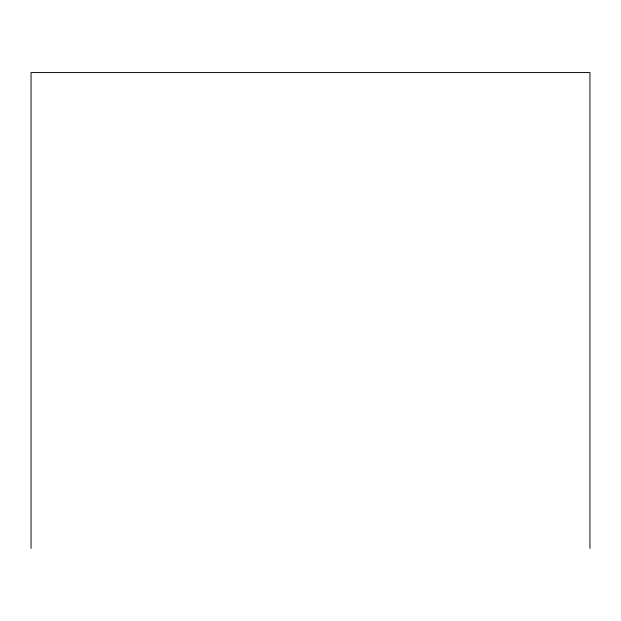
<?xml version="1.0" encoding="UTF-8"?>
<svg xmlns="http://www.w3.org/2000/svg" width="621" height="621" viewBox="0 0 621 621"><rect width="100%" height="100%" fill="white"/><g stroke="black" fill="none" stroke-linecap="round" stroke-linejoin="round"><path stroke-width="0.93" d="M589.95 548.436L589.95 72.564L31.05 72.564L31.05 548.436"/></g></svg>
